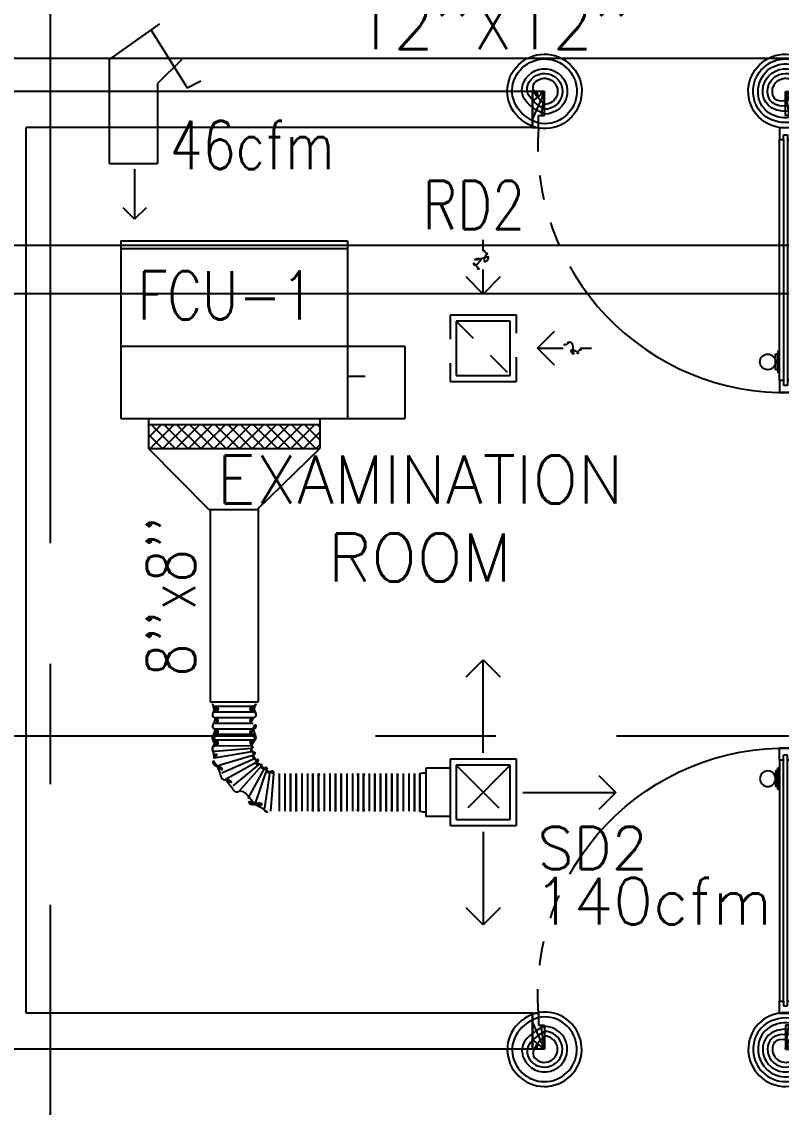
# Model space of a CAD drawing. Extents: x 417866230.2 to 417866327.8, y 43498045.5 to 43498135.4.
# Drawn here: x 417866252.478 to 417866255.629, y 43498068.761 to 43498073.266 of the extents above; entities that cross this region are included whole.
import ezdxf
from ezdxf.enums import TextEntityAlignment as Align

# ---------------------------------------------------------------- set-up
doc = ezdxf.new("R2010")
doc.units = 0
doc.header["$MEASUREMENT"] = 0
doc.linetypes.add('CENTERX2', pattern=[4, 2.5, -0.5, 0.5, -0.5])
doc.linetypes.add('HIDDEN', pattern=[0.375, 0.25, -0.125])
doc.layers.get('0').update_dxf_attribs({"linetype": 'CONTINUOUS'})
for name, color, linetype in [('AXES', 11, 'CENTERX2'), ('DOOR', 9, 'CONTINUOUS'), ('DUCT', 6, 'CONTINUOUS'), ('EXDUCT', 10, 'CONTINUOUS'), ('FCU', 6, 'CONTINUOUS'), ('HAT', 12, 'CONTINUOUS'), ('M-AC-FLEX', 3, 'CONTINUOUS'), ('M-EGU.', 2, 'CONTINUOUS'), ('RM-NAME', 9, 'CONTINUOUS'), ('SCD', 2, 'CONTINUOUS'), ('WALL', 4, 'CONTINUOUS')]:
    doc.layers.add(name, color=color, linetype=linetype)
doc.styles.add('ROMANS', font='ROMANS.shx', dxfattribs={"width": 0.6})

# ---------------------------------------------------------------- blocks, each defined once
blk = doc.blocks.new('A$C74DC60CF')
at = {"layer": 'DOOR', "color": 0, "linetype": 'ByBlock'}
for p, q in [((80.9, 1200), (80.9, 1250)), ((130.9, 1250), (80.9, 1250)), ((80.9, 1250), (130.9, 1250)), ((97.9, 1200), (97.9, 1220)), ((97.9, 1220), (113.9, 1220)), ((113.9, 1200), (113.9, 1220)), ((130.9, 1200), (130.9, 1250)), ((80.9, 1200), (97.9, 1200)), ((113.9, 1200), (130.9, 1200)), ((64.7, 1155), (64.7, 1090.2)), ((73.7, 1155), (64.7, 1155)), ((73.7, 1077.6), (73.7, 1167.6)), ((80.9, 1167.6), (73.7, 1167.6)), ((73.7, 1155), (73.7, 1090.2)), ((130.9, 1167.6), (138.1, 1167.6)), ((138.1, 1077.6), (138.1, 1167.6)), ((138.1, 1155), (138.1, 1090.2)), ((138.1, 1155), (147.1, 1155)), ((147.1, 1155), (147.1, 1090.2)), ((73.7, 1090.2), (64.7, 1090.2)), ((138.1, 1090.2), (147.1, 1090.2)), ((80.9, 1077.6), (73.7, 1077.6)), ((130.9, 1077.6), (138.1, 1077.6)), ((97.9, 200), (80.9, 200)), ((80.9, 200), (80.9, 150)), ((97.9, 180), (97.9, 200)), ((130.9, 200), (113.9, 200)), ((113.9, 200), (113.9, 180)), ((130.9, 150), (130.9, 200)), ((55.9, 150), (55.9, 0)), ((55.9, 150), (80.9, 150)), ((130.9, 150), (80.9, 150)), ((80.9, 150), (80.9, 100)), ((113.9, 180), (97.9, 180)), ((1130.9, 150), (1130.9, 100)), ((1155.9, 150), (1130.9, 150)), ((1155.9, 150), (1155.9, 0)), ((1155.9, 0), (1155.9, 150)), ((80.9, 100), (105.9, 100)), ((105.9, 100), (105.9, 0)), ((1130.9, 100), (1105.9, 100)), ((1105.9, 100), (1105.9, 0)), ((105.9, 0), (55.9, 0)), ((1105.9, 0), (1155.9, 0))]:
    blk.add_line(p, q, dxfattribs=at)
at = {"layer": 'DOOR', "linetype": 'ByBlock'}
for p, q in [((80.9, 200), (80.9, 1200)), ((97.9, 200), (97.9, 1200)), ((113.9, 200), (113.9, 1200)), ((130.9, 1200), (130.9, 200))]:
    blk.add_line(p, q, dxfattribs=at)
at = {"layer": 'DOOR', "color": 9, "linetype": 'ByBlock'}
for p, q in [((105.9, 0), (55.9, 113.7)), ((105.9, 0), (92.6, 100)), ((1105.9, 0), (1155.9, 113.7)), ((1105.9, 0), (1119.3, 100)), ((105.9, 0), (55.9, 40.1)), ((1105.9, 0), (1155.9, 40.1))]:
    blk.add_line(p, q, dxfattribs=at)
at = {"layer": 'DOOR', "color": 0, "linetype": 'ByBlock'}
for centre in [(32.4, 1122.6), (179.5, 1122.6)]:
    blk.add_circle(centre, 32.4, dxfattribs=at)
at = {"layer": 'DOOR', "linetype": 'HIDDEN', "ltscale": 0.5}
blk.add_arc((105.9, 222.7), 1027.6, 355.9414, 91.3941, dxfattribs=at)
at = {"layer": 'DOOR', "color": 9, "linetype": 'ByBlock'}
for centre, radius, start, end in [((105.9, 0), 154.4, 103.7142, 108.8947), ((1105.9, 0), 154.4, 71.1053, 76.2858), ((105.9, 0), 134.4, 100.72, 111.8402), ((105.9, 0), 114.4, 102.6226, 115.9162), ((105.9, 0), 94.4, 90, 121.9818), ((1105.9, 0), 94.4, 58.0182, 90), ((1105.9, 0), 134.4, 68.1598, 79.28), ((105.9, 0), 74.4, 90, 132.2236), ((105.9, 0), 54.4, 90, 156.7926), ((1105.9, 0), 74.4, 47.7764, 90), ((1105.9, 0), 54.4, 23.2074, 90), ((105.9, 0), 34.4, 90, 180), ((105.9, 0), 14.4, 90, 180), ((1105.9, 0), 34.4, 0, 90), ((1105.9, 0), 14.4, 0, 90)]:
    blk.add_arc(centre, radius, start, end, dxfattribs=at)
blk = doc.blocks.new('RM1')
at = {"layer": 'RM-NAME', "style": 'ROMANS'}
for tag, p in [('ROOMNAME1', (0, 323.8)), ('ROOMNAME2', (0, 0))]:
    blk.add_attdef(tag, text='', height=200, dxfattribs=at).set_placement(p, align=Align.MIDDLE)
blk = doc.blocks.new('*X118')
at = {"color": 0}
for p, q in [((23911.7, -1650.2), (23966, -1595.9)), ((23911.7, -1597.2), (23912.9, -1595.9)), ((23919, -1695.9), (24019, -1595.9)), ((24022.8, -1695.9), (23922.8, -1595.9)), ((23972, -1695.9), (24072, -1595.9)), ((24075.9, -1695.9), (23975.9, -1595.9)), ((24025.1, -1695.9), (24125.1, -1595.9)), ((24128.9, -1695.9), (24028.9, -1595.9)), ((24078.1, -1695.9), (24178.1, -1595.9)), ((24181.9, -1695.9), (24081.9, -1595.9)), ((24131.1, -1695.9), (24231.1, -1595.9)), ((24235, -1695.9), (24135, -1595.9)), ((24184.2, -1695.9), (24284.2, -1595.9)), ((24288, -1695.9), (24188, -1595.9)), ((24237.2, -1695.9), (24337.2, -1595.9)), ((24341, -1695.9), (24241, -1595.9)), ((24290.2, -1695.9), (24390.2, -1595.9)), ((24394.1, -1695.9), (24294.1, -1595.9)), ((24343.3, -1695.9), (24443.3, -1595.9)), ((24447.1, -1695.9), (24347.1, -1595.9)), ((24396.3, -1695.9), (24496.3, -1595.9)), ((24500.1, -1695.9), (24400.1, -1595.9)), ((24449.3, -1695.9), (24549.3, -1595.9)), ((24553.2, -1695.9), (24453.2, -1595.9)), ((24502.4, -1695.9), (24602.4, -1595.9)), ((24606.2, -1695.9), (24506.2, -1595.9)), ((24623.7, -1660.4), (24559.2, -1595.9)), ((24623.7, -1607.4), (24612.3, -1595.9)), ((23969.8, -1695.9), (23911.7, -1637.8)), ((24555.4, -1695.9), (24623.7, -1627.6)), ((23916.8, -1695.9), (23911.7, -1690.9)), ((24608.4, -1695.9), (24623.7, -1680.7))]:
    blk.add_line(p, q, dxfattribs=at)
blk = doc.blocks.new('WAP12')
at = {"color": 6}
for p, q in [((-558.8, 528.5), (381.2, 528.5)), ((-558.8, 528.5), (-558.8, -208.5)), ((381.2, 528.5), (381.2, -208.5)), ((-558.8, 91.5), (381.2, 91.5)), ((-558.8, -208.5), (381.2, -208.5))]:
    blk.add_line(p, q, dxfattribs=at)
at = {"color": 3}
for p, q in [((-558.8, 496.5), (381.2, 496.5)), ((381.2, 91.5), (619.2, 91.5)), ((619.2, 91.5), (619.2, -208.5)), ((381.2, -33.5), (454.5, -33.5)), ((-444.8, -208.5), (-444.8, -333.5)), ((267.2, -208.5), (267.2, -333.5)), ((381.2, -208.5), (619.2, -208.5)), ((-444.8, -233.5), (267.2, -233.5)), ((-444.8, -333.5), (267.2, -333.5))]:
    blk.add_line(p, q, dxfattribs=at)
at = {"color": 11}
blk.add_blockref('*X118', (-24356.5, 1362.4), dxfattribs=at)
blk = doc.blocks.new('9RCD')
at = {"color": 2}
blk.add_line((0, 407), (0, 450), dxfattribs=at)
at = {"layer": 'M-EGU.'}
for p, q in [((0, 225), (0, 331.9)), ((0, 225), (-70.7, 295.7)), ((70.7, 295.7), (0, 225)), ((112.5, 112.5), (-112.5, 112.5)), ((-112.5, 112.5), (-112.5, -112.5)), ((112.5, -112.5), (112.5, 112.5)), ((-295.7, 70.7), (-225, 0)), ((-225, 0), (-326.1, 0)), ((-225, 0), (-295.7, -70.7)), ((-112.5, -112.5), (112.5, -112.5))]:
    blk.add_line(p, q, dxfattribs=at)
at = {"layer": 'M-EGU.', "linetype": 'HIDDEN'}
for p, q in [((137.5, 137.5), (-137.5, 137.5)), ((-137.5, 137.5), (-137.5, -137.5)), ((137.5, -137.5), (137.5, 137.5)), ((-112.5, -112.5), (112.5, 112.5)), ((-137.5, -137.5), (137.5, -137.5))]:
    blk.add_line(p, q, dxfattribs=at)
at = {"layer": 'M-EGU.', "color": 2}
blk.add_line((-405.7, 0), (-450, 0), dxfattribs=at)
blk.add_lwpolyline([(0, 407, -0.187862), (18.4, 395.6, -0.202645), (23.4, 376.1, -0.616915), (-1.7, 368, 0.668708), (-25.3, 358.4, 0.194285), (-18.2, 340.4, 0.186051), (0, 331.9)], format="xyb", dxfattribs=at)
at = {"layer": 'M-EGU.'}
blk.add_lwpolyline([(-405.7, 0, -0.1324), (-394.5, 16.1, -0.15664), (-379.1, 22.4, -0.736612), (-366.5, -9, 0.774232), (-352.6, -39.4, 0.203349), (-331.5, -25.7, 0.193808), (-326.1, 0)], format="xyb", dxfattribs=at)

msp = doc.modelspace()

# ---------------------------------------------------------------- linework, layer by layer
at = {"layer": 'AXES'}
for p, q in [((417866252.5969, 43498063.1021), (417866252.5969, 43498121.9221)), ((417866230.9454, 43498070.3021), (417866300.0369, 43498070.3021))]:
    msp.add_line(p, q, dxfattribs=at)
at = {"layer": 'DUCT'}
for p, q in [((417866252.8416, 43498073.1098), (417866253.0515, 43498073.2568)), ((417866253.0147, 43498073.231), (417866253.1649, 43498072.9917)), ((417866249.1442, 43498073.1143), (417866263.1498, 43498073.1143)), ((417866252.8416, 43498072.6778), (417866252.8416, 43498073.1098)), ((417866253.1416, 43498073.1098), (417866253.0416, 43498073.0098)), ((417866253.0416, 43498073.0098), (417866253.0416, 43498072.6778)), ((417866253.1649, 43498072.9917), (417866253.2213, 43498073.0205)), ((417866253.1649, 43498072.9917), (417866253.1649, 43498072.9917)), ((417866252.8416, 43498072.6778), (417866253.0416, 43498072.6778))]:
    msp.add_line(p, q, dxfattribs=at)
at = {"layer": 'DUCT', "linetype": 'Continuous'}
for p, q in [((417866253.2549, 43498071.2418), (417866253.0034, 43498071.4951)), ((417866253.4549, 43498071.2418), (417866253.7154, 43498071.4951)), ((417866253.2549, 43498071.2418), (417866253.4549, 43498071.2418)), ((417866253.2594, 43498071.2418), (417866253.2594, 43498070.4438)), ((417866253.4594, 43498071.2461), (417866253.4594, 43498070.4438)), ((417866253.2594, 43498070.4438), (417866253.4594, 43498070.4438))]:
    msp.add_line(p, q, dxfattribs=at)
at = {"layer": 'EXDUCT', "linetype": 'Continuous'}
for p, q in [((417866242.7012, 43498072.3385), (417866266.0633, 43498072.3385)), ((417866242.7012, 43498072.1385), (417866266.0633, 43498072.1385))]:
    msp.add_line(p, q, dxfattribs=at)
at = {"layer": 'M-AC-FLEX', "color": 11}
for p, q in [((417866253.4379, 43498070.4249), (417866253.2808, 43498070.4249)), ((417866253.4379, 43498070.4249), (417866253.2808, 43498070.4249)), ((417866253.4379, 43498070.4249), (417866253.2808, 43498070.4249)), ((417866253.4379, 43498070.4249), (417866253.2808, 43498070.4249)), ((417866253.4379, 43498070.4014), (417866253.2808, 43498070.4014)), ((417866253.4379, 43498070.4014), (417866253.2808, 43498070.4014)), ((417866253.4379, 43498070.4014), (417866253.2808, 43498070.4014)), ((417866253.4379, 43498070.4014), (417866253.2808, 43498070.4014)), ((417866253.4379, 43498070.378), (417866253.2808, 43498070.378)), ((417866253.4379, 43498070.3545), (417866253.2808, 43498070.3545)), ((417866253.2806, 43498070.3314), (417866253.4377, 43498070.3314)), ((417866253.4377, 43498070.308), (417866253.2806, 43498070.308)), ((417866253.2806, 43498070.308), (417866253.4377, 43498070.308)), ((417866253.4377, 43498070.2845), (417866253.2806, 43498070.2845)), ((417866253.2806, 43498070.2611), (417866253.431, 43498070.2631)), ((417866253.4331, 43498070.25), (417866253.2806, 43498070.2376)), ((417866253.438, 43498070.2377), (417866253.2767, 43498070.2106)), ((417866253.4411, 43498070.2231), (417866253.2881, 43498070.1772)), ((417866253.4465, 43498070.2085), (417866253.3086, 43498070.1477)), ((417866253.4536, 43498070.1933), (417866253.324, 43498070.1212)), ((417866253.462, 43498070.1835), (417866253.354, 43498070.0954)), ((417866253.4732, 43498070.1777), (417866253.3782, 43498070.0719)), ((417866253.4849, 43498070.1695), (417866253.4156, 43498070.0432)), ((417866253.4942, 43498070.1615), (417866253.4458, 43498070.0189)), ((417866253.5071, 43498070.1544), (417866253.485, 43498070.0045)), ((417866253.5226, 43498070.1467), (417866253.5106, 43498069.9904)), ((417866253.5461, 43498070.1467), (417866253.5461, 43498069.9896)), ((417866253.5695, 43498070.1467), (417866253.5695, 43498069.9896)), ((417866253.593, 43498070.1467), (417866253.593, 43498069.9896)), ((417866253.593, 43498069.9894), (417866253.593, 43498070.1465)), ((417866253.616, 43498070.1467), (417866253.616, 43498069.9896)), ((417866253.616, 43498069.9894), (417866253.616, 43498070.1465)), ((417866253.6395, 43498070.1467), (417866253.6395, 43498069.9896)), ((417866253.6395, 43498070.1467), (417866253.6395, 43498069.9896)), ((417866253.663, 43498070.1467), (417866253.663, 43498069.9896)), ((417866253.663, 43498070.1467), (417866253.663, 43498069.9896)), ((417866253.6864, 43498070.1467), (417866253.6864, 43498069.9896)), ((417866253.6864, 43498070.1467), (417866253.6864, 43498069.9896)), ((417866253.6864, 43498069.9894), (417866253.6864, 43498070.1465)), ((417866253.6864, 43498069.9894), (417866253.6864, 43498070.1465)), ((417866253.7095, 43498070.1467), (417866253.7095, 43498069.9896)), ((417866253.7095, 43498070.1467), (417866253.7095, 43498069.9896)), ((417866253.7095, 43498069.9894), (417866253.7095, 43498070.1465)), ((417866253.7095, 43498069.9894), (417866253.7095, 43498070.1465)), ((417866253.7329, 43498070.1467), (417866253.7329, 43498069.9896)), ((417866253.7329, 43498070.1467), (417866253.7329, 43498069.9896)), ((417866253.7564, 43498070.1467), (417866253.7564, 43498069.9896)), ((417866253.7564, 43498070.1467), (417866253.7564, 43498069.9896)), ((417866253.7799, 43498070.1467), (417866253.7799, 43498069.9896)), ((417866253.7799, 43498070.1467), (417866253.7799, 43498069.9896)), ((417866253.7799, 43498069.9894), (417866253.7799, 43498070.1465)), ((417866253.7799, 43498069.9894), (417866253.7799, 43498070.1465)), ((417866253.8029, 43498070.1467), (417866253.8029, 43498069.9896)), ((417866253.8029, 43498070.1467), (417866253.8029, 43498069.9896)), ((417866253.8029, 43498069.9894), (417866253.8029, 43498070.1465)), ((417866253.8029, 43498069.9894), (417866253.8029, 43498070.1465)), ((417866253.8264, 43498070.1467), (417866253.8264, 43498069.9896)), ((417866253.8264, 43498070.1467), (417866253.8264, 43498069.9896)), ((417866253.8498, 43498070.1467), (417866253.8498, 43498069.9896)), ((417866253.8498, 43498070.1467), (417866253.8498, 43498069.9896)), ((417866253.8733, 43498070.1467), (417866253.8733, 43498069.9896)), ((417866253.8733, 43498070.1467), (417866253.8733, 43498069.9896)), ((417866253.8733, 43498069.9894), (417866253.8733, 43498070.1465)), ((417866253.8733, 43498069.9894), (417866253.8733, 43498070.1465)), ((417866253.8964, 43498070.1467), (417866253.8964, 43498069.9896)), ((417866253.8964, 43498070.1467), (417866253.8964, 43498069.9896)), ((417866253.8964, 43498069.9894), (417866253.8964, 43498070.1465)), ((417866253.8964, 43498069.9894), (417866253.8964, 43498070.1465)), ((417866253.9198, 43498070.1467), (417866253.9198, 43498069.9896)), ((417866253.9198, 43498070.1467), (417866253.9198, 43498069.9896)), ((417866253.9433, 43498070.1467), (417866253.9433, 43498069.9896)), ((417866253.9433, 43498070.1467), (417866253.9433, 43498069.9896)), ((417866253.9433, 43498070.1467), (417866253.9433, 43498069.9896)), ((417866253.9433, 43498069.9894), (417866253.9433, 43498070.1465)), ((417866253.9667, 43498070.1467), (417866253.9667, 43498069.9896)), ((417866253.9667, 43498070.1467), (417866253.9667, 43498069.9896)), ((417866253.9667, 43498070.1467), (417866253.9667, 43498069.9896)), ((417866253.9668, 43498069.9894), (417866253.9668, 43498070.1465)), ((417866253.9898, 43498070.1467), (417866253.9898, 43498069.9896)), ((417866253.9898, 43498069.9894), (417866253.9898, 43498070.1465)), ((417866254.0137, 43498070.1467), (417866254.0137, 43498069.9896)), ((417866254.0137, 43498070.1467), (417866254.0137, 43498069.9896)), ((417866254.0137, 43498069.9894), (417866254.0137, 43498070.1465)), ((417866254.0137, 43498069.9894), (417866254.0137, 43498070.1465)), ((417866254.0367, 43498070.1467), (417866254.0367, 43498069.9896)), ((417866254.0367, 43498070.1467), (417866254.0367, 43498069.9896)), ((417866254.0367, 43498069.9894), (417866254.0367, 43498070.1465)), ((417866254.0367, 43498069.9894), (417866254.0367, 43498070.1465)), ((417866254.0602, 43498070.1467), (417866254.0602, 43498069.9896)), ((417866254.0602, 43498070.1467), (417866254.0602, 43498069.9896)), ((417866254.0837, 43498070.1467), (417866254.0837, 43498069.9896)), ((417866254.0837, 43498070.1467), (417866254.0837, 43498069.9896)), ((417866254.1071, 43498070.1467), (417866254.1071, 43498069.9896)), ((417866254.1071, 43498070.1467), (417866254.1071, 43498069.9896)), ((417866254.1071, 43498069.9894), (417866254.1071, 43498070.1465)), ((417866254.1071, 43498069.9894), (417866254.1071, 43498070.1465)), ((417866254.1302, 43498070.1467), (417866254.1302, 43498069.9896)), ((417866254.1302, 43498070.1467), (417866254.1302, 43498069.9896)), ((417866254.1302, 43498069.9894), (417866254.1302, 43498070.1465)), ((417866254.1302, 43498069.9894), (417866254.1302, 43498070.1465))]:
    msp.add_line(p, q, dxfattribs=at)
at = {"layer": 'M-AC-FLEX'}
for points in [[(417866253.2808, 43498070.4014, 1), (417866253.2808, 43498070.4249, -0.623356), (417866253.2716, 43498070.4438, -0.623356)], [(417866253.2808, 43498070.4249, -1), (417866253.2808, 43498070.4014, 1), (417866253.2808, 43498070.378, -1), (417866253.2808, 43498070.3545, 1.018005), (417866253.2808, 43498070.3314)], [(417866253.2808, 43498070.4249, -1), (417866253.2808, 43498070.4014, 0.67797), (417866253.2728, 43498070.3812, 0.67797)], [(417866253.2808, 43498070.4014, 1), (417866253.2808, 43498070.4249, -0.204245), (417866253.2724, 43498070.4285, -0.204245)], [(417866253.2724, 43498070.4285, 0.204245), (417866253.2808, 43498070.4249)], [(417866253.2808, 43498070.4014, 1), (417866253.2808, 43498070.4249, -0.204245), (417866253.2724, 43498070.4285, -0.204245)], [(417866253.2724, 43498070.4285, 0.204245), (417866253.2808, 43498070.4249)], [(417866253.2808, 43498070.4249, -1), (417866253.2808, 43498070.4014, 0.204245), (417866253.2724, 43498070.3978, 0.204245)], [(417866253.2808, 43498070.4249, -1), (417866253.2808, 43498070.4014, 0.204245), (417866253.2724, 43498070.3978, 0.204245)], [(417866253.4379, 43498070.4014, -1), (417866253.4379, 43498070.4249, 0.623355), (417866253.4471, 43498070.4438, 0.623355)], [(417866253.4379, 43498070.4014, -1), (417866253.4379, 43498070.4249, 0.204245), (417866253.4463, 43498070.4285, 0.204245)], [(417866253.4379, 43498070.4014, -1), (417866253.4379, 43498070.4249, 0.204245), (417866253.4463, 43498070.4285, 0.204245)], [(417866253.4379, 43498070.4249, 1), (417866253.4379, 43498070.4014, -1), (417866253.4379, 43498070.378, 1), (417866253.4379, 43498070.3545, -0.008922), (417866253.4383, 43498070.3545, -0.008922)], [(417866253.4379, 43498070.4249, 1), (417866253.4379, 43498070.4014, -0.204245), (417866253.4463, 43498070.3978, -0.204245)], [(417866253.4379, 43498070.4249, 1), (417866253.4379, 43498070.4014, -0.204245), (417866253.4463, 43498070.3978, -0.204245)], [(417866253.4379, 43498070.4249, 1), (417866253.4379, 43498070.4014, -0.67797), (417866253.4459, 43498070.3812, -0.67797)], [(417866253.4463, 43498070.4285, -0.204245), (417866253.4379, 43498070.4249)], [(417866253.4463, 43498070.4285, -0.204245), (417866253.4379, 43498070.4249)], [(417866253.2724, 43498070.3978, -0.204245), (417866253.2808, 43498070.4014)], [(417866253.2724, 43498070.3978, -0.204245), (417866253.2808, 43498070.4014)], [(417866253.4463, 43498070.3978, 0.204245), (417866253.4379, 43498070.4014)], [(417866253.4463, 43498070.3978, 0.204245), (417866253.4379, 43498070.4014)], [(417866253.4377, 43498070.3314, 0.999838), (417866253.4381, 43498070.3545)], [(417866253.2806, 43498070.3314, -1), (417866253.2806, 43498070.308, 1), (417866253.2806, 43498070.2845)], [(417866253.2806, 43498070.2611, 1), (417866253.2806, 43498070.2845, -1), (417866253.2806, 43498070.308)], [(417866253.2806, 43498070.308, 1), (417866253.2806, 43498070.2845)], [(417866253.2806, 43498070.2845, -1), (417866253.2806, 43498070.308)], [(417866253.2806, 43498070.308, 1), (417866253.2806, 43498070.3314)], [(417866253.4377, 43498070.3314, 1), (417866253.4377, 43498070.308, -1), (417866253.4377, 43498070.2845)], [(417866253.431, 43498070.2631, -0.736653), (417866253.4377, 43498070.2845, 1), (417866253.4377, 43498070.308)], [(417866253.4377, 43498070.308, -1), (417866253.4377, 43498070.2845)], [(417866253.4381, 43498070.3314, -0.004461), (417866253.4379, 43498070.3314)], [(417866253.2806, 43498070.2845, -1), (417866253.2806, 43498070.2611, 1), (417866253.2806, 43498070.2376)], [(417866253.277, 43498070.2107, 0.575939), (417866253.2806, 43498070.2376, -1), (417866253.2806, 43498070.2611)], [(417866253.2806, 43498070.2845, -0.606794), (417866253.2902, 43498070.2661, -0.606794)], [(417866253.4377, 43498070.2845, 0.606794), (417866253.428, 43498070.2661, 0.606794)], [(417866253.4427, 43498070.224, 0.78893), (417866253.4373, 43498070.2377, -1.030272), (417866253.4331, 43498070.25)], [(417866253.4331, 43498070.25, 0.635837), (417866253.431, 43498070.2631, 0.724161)], [(417866253.2881, 43498070.1772, -0.665042), (417866253.2767, 43498070.2106)], [(417866253.4536, 43498070.1933, 0.850272), (417866253.4496, 43498070.209, -1.072461), (417866253.4427, 43498070.224)], [(417866253.2881, 43498070.1772, -0.652763), (417866253.3086, 43498070.1477, 0.764077), (417866253.324, 43498070.1212, -0.428567), (417866253.354, 43498070.0954, 0.696093), (417866253.3782, 43498070.0719)], [(417866253.4739, 43498070.179, 0.698197), (417866253.462, 43498070.1835, -1.180405), (417866253.4536, 43498070.1933)], [(417866253.4942, 43498070.1615, 1.125229), (417866253.4849, 43498070.1695, -1.12511), (417866253.4739, 43498070.179, -0.893954)], [(417866253.5226, 43498070.1464, 0.879519), (417866253.5071, 43498070.1544, -1.034976), (417866253.4942, 43498070.1615)], [(417866253.5461, 43498070.1467, -1), (417866253.5695, 43498070.1467)], [(417866253.593, 43498070.1467, -1), (417866253.5695, 43498070.1467, 1), (417866253.5461, 43498070.1467)], [(417866253.593, 43498070.1462, 0.00451), (417866253.593, 43498070.1465, -1.018005), (417866253.616, 43498070.1465)], [(417866253.616, 43498070.1467, 1), (417866253.6395, 43498070.1467, -1), (417866253.663, 43498070.1467)], [(417866253.663, 43498070.1467, 1), (417866253.6395, 43498070.1467)], [(417866253.6395, 43498070.1467, -1), (417866253.663, 43498070.1467)], [(417866253.6864, 43498070.1467, -1), (417866253.663, 43498070.1467, 1), (417866253.6395, 43498070.1467)], [(417866253.7095, 43498070.1462, -0.00451), (417866253.7095, 43498070.1465, 1.018005), (417866253.6864, 43498070.1465)], [(417866253.6864, 43498070.1462, 0.00451), (417866253.6864, 43498070.1465, -1.018005), (417866253.7095, 43498070.1465)], [(417866253.7095, 43498070.1467, 1), (417866253.7329, 43498070.1467, -1), (417866253.7564, 43498070.1467)], [(417866253.7329, 43498070.1467, -1), (417866253.7564, 43498070.1467)], [(417866253.7799, 43498070.1467, -1), (417866253.7564, 43498070.1467, 1), (417866253.7329, 43498070.1467)], [(417866253.7564, 43498070.1467, 1), (417866253.7329, 43498070.1467)], [(417866253.8029, 43498070.1462, -0.00451), (417866253.8029, 43498070.1465, 1.018005), (417866253.7799, 43498070.1465)], [(417866253.7799, 43498070.1462, 0.00451), (417866253.7799, 43498070.1465, -1.018005), (417866253.8029, 43498070.1465)], [(417866253.8029, 43498070.1467, 1), (417866253.8264, 43498070.1467, -1), (417866253.8498, 43498070.1467)], [(417866253.8498, 43498070.1467, 1), (417866253.8264, 43498070.1467)], [(417866253.8264, 43498070.1467, -1), (417866253.8498, 43498070.1467)], [(417866253.8733, 43498070.1467, -1), (417866253.8498, 43498070.1467, 1), (417866253.8264, 43498070.1467)], [(417866253.8733, 43498070.1462, 0.00451), (417866253.8733, 43498070.1465, -1.018005), (417866253.8964, 43498070.1465)], [(417866253.8964, 43498070.1462, -0.00451), (417866253.8964, 43498070.1465, 1.018005), (417866253.8733, 43498070.1465)], [(417866253.8964, 43498070.1467, 1), (417866253.9198, 43498070.1467, -1), (417866253.9433, 43498070.1467)], [(417866253.9198, 43498070.1467, -1), (417866253.9433, 43498070.1467)], [(417866253.9667, 43498070.1467, -1), (417866253.9433, 43498070.1467, 1), (417866253.9198, 43498070.1467)], [(417866253.9433, 43498070.1467, 1), (417866253.9198, 43498070.1467)], [(417866253.9202, 43498070.1462, 0.00451), (417866253.9202, 43498070.1465, -1.018005), (417866253.9433, 43498070.1465)], [(417866253.9433, 43498070.1467, 1), (417866253.9667, 43498070.1467, -1), (417866253.9902, 43498070.1467)], [(417866253.9902, 43498070.1467, 1), (417866253.9667, 43498070.1467)], [(417866253.9667, 43498070.1467, -1), (417866253.9902, 43498070.1467)], [(417866254.0137, 43498070.1467, -1), (417866253.9902, 43498070.1467, 1), (417866253.9667, 43498070.1467)], [(417866253.9898, 43498070.1462, -0.00451), (417866253.9898, 43498070.1465, 1.018005), (417866253.9668, 43498070.1465)], [(417866254.0367, 43498070.1462, -0.00451), (417866254.0367, 43498070.1465, 1.018005), (417866254.0137, 43498070.1465)], [(417866254.0137, 43498070.1462, 0.00451), (417866254.0137, 43498070.1465, -1.018005), (417866254.0367, 43498070.1465)], [(417866254.0367, 43498070.1467, 1), (417866254.0602, 43498070.1467, -1), (417866254.0837, 43498070.1467)], [(417866254.0602, 43498070.1467, -1), (417866254.0837, 43498070.1467)], [(417866254.1071, 43498070.1467, -1), (417866254.0837, 43498070.1467, 1), (417866254.0602, 43498070.1467)], [(417866254.0837, 43498070.1467, 1), (417866254.0602, 43498070.1467)], [(417866254.1071, 43498070.1462, 0.00451), (417866254.1071, 43498070.1465, -1.018005), (417866254.1302, 43498070.1465)], [(417866254.1302, 43498070.1462, -0.00451), (417866254.1302, 43498070.1465, 1.018005), (417866254.1071, 43498070.1465)], [(417866253.5461, 43498070.1467, -0.987495), (417866253.5226, 43498070.1464, -0.606794)], [(417866253.5695, 43498070.1467, 1), (417866253.593, 43498070.1467)], [(417866253.6395, 43498070.1467, -1), (417866253.616, 43498070.1467)], [(417866253.663, 43498070.1467, 1), (417866253.6864, 43498070.1467)], [(417866253.6864, 43498070.1467, -0.412332), (417866253.6748, 43498070.1349, -0.412332)], [(417866253.7095, 43498070.1467, 0.412332), (417866253.7211, 43498070.1349, 0.412332)], [(417866253.7329, 43498070.1467, -1), (417866253.7095, 43498070.1467)], [(417866253.7564, 43498070.1467, 1), (417866253.7799, 43498070.1467)], [(417866253.8264, 43498070.1467, -1), (417866253.8029, 43498070.1467)], [(417866253.8498, 43498070.1467, 1), (417866253.8733, 43498070.1467)], [(417866253.8733, 43498070.1467, -0.412332), (417866253.8617, 43498070.1349, -0.412332)], [(417866253.9198, 43498070.1467, -1), (417866253.8964, 43498070.1467)], [(417866253.8964, 43498070.1467, 0.412332), (417866253.908, 43498070.1349, 0.412332)], [(417866253.9433, 43498070.1467, 1), (417866253.9667, 43498070.1467)], [(417866253.9667, 43498070.1467, -1), (417866253.9433, 43498070.1467)], [(417866253.9902, 43498070.1467, 1), (417866254.0137, 43498070.1467)], [(417866254.0137, 43498070.1467, -0.412332), (417866254.002, 43498070.1349, -0.412332)], [(417866254.0367, 43498070.1467, 0.412332), (417866254.0484, 43498070.1349, 0.412332)], [(417866254.0602, 43498070.1467, -1), (417866254.0367, 43498070.1467)], [(417866254.0837, 43498070.1467, 1), (417866254.1071, 43498070.1467)], [(417866254.1302, 43498070.1467, 1), (417866254.1536, 43498070.1467, -0.12762), (417866254.1551, 43498070.1524, -0.12762)], [(417866254.1536, 43498070.1467, -1), (417866254.1302, 43498070.1467)], [(417866253.4458, 43498070.0189, -0.604437), (417866253.4156, 43498070.0432, 0.497993), (417866253.3782, 43498070.0719)], [(417866253.4457, 43498070.0186, -0.562442), (417866253.485, 43498070.0045, 0.803591), (417866253.5106, 43498069.9904)], [(417866253.5106, 43498069.9904, -0.661578), (417866253.5461, 43498069.9896, 1), (417866253.5695, 43498069.9896)], [(417866253.593, 43498069.9896, 1), (417866253.5695, 43498069.9896, -1), (417866253.5461, 43498069.9896)], [(417866253.593, 43498069.9896, 0.999838), (417866253.616, 43498069.9892)], [(417866253.616, 43498069.9896, -0.999838), (417866253.593, 43498069.9892)], [(417866253.593, 43498069.9892, -0.004461), (417866253.593, 43498069.9894)], [(417866253.593, 43498069.9894, 0.008922), (417866253.593, 43498069.989)], [(417866253.616, 43498069.9896, -1), (417866253.6395, 43498069.9896, 1), (417866253.663, 43498069.9896)], [(417866253.616, 43498069.9897, 0.00451), (417866253.616, 43498069.9894, -0.008922), (417866253.616, 43498069.989)], [(417866253.616, 43498069.9892, 0.004461), (417866253.616, 43498069.9894)], [(417866253.6864, 43498069.9896, 1), (417866253.663, 43498069.9896, -1), (417866253.6395, 43498069.9896)], [(417866253.6864, 43498069.9896, 0.412332), (417866253.6748, 43498070.0014, 0.412332)], [(417866253.6864, 43498069.9897, -0.00451), (417866253.6864, 43498069.9894, 0.008922), (417866253.6864, 43498069.989)], [(417866253.7095, 43498069.9896, -0.999838), (417866253.6864, 43498069.9892)], [(417866253.6864, 43498069.9896, 0.999838), (417866253.7095, 43498069.9892)], [(417866253.6864, 43498069.9896, 0.999838), (417866253.7095, 43498069.9892)], [(417866253.7095, 43498069.9896, -0.999838), (417866253.6864, 43498069.9892)], [(417866253.6864, 43498069.9892, -0.004461), (417866253.6864, 43498069.9894)], [(417866253.6864, 43498069.9892, -0.004461), (417866253.6864, 43498069.9894)], [(417866253.6864, 43498069.9894, 0.008922), (417866253.6864, 43498069.989)], [(417866253.7095, 43498069.9896, -0.412332), (417866253.7211, 43498070.0014, -0.412332)], [(417866253.7095, 43498069.9896, -1), (417866253.7329, 43498069.9896, 1), (417866253.7564, 43498069.9896)], [(417866253.7095, 43498069.9897, 0.00451), (417866253.7095, 43498069.9894, -0.008922), (417866253.7095, 43498069.989)], [(417866253.7095, 43498069.9892, 0.004461), (417866253.7095, 43498069.9894)], [(417866253.7095, 43498069.9894, -0.008922), (417866253.7095, 43498069.989)], [(417866253.7095, 43498069.9892, 0.004461), (417866253.7095, 43498069.9894)], [(417866253.7799, 43498069.9896, 1), (417866253.7564, 43498069.9896, -1), (417866253.7329, 43498069.9896)], [(417866253.7799, 43498069.9897, -0.00451), (417866253.7799, 43498069.9894, 0.008922), (417866253.7799, 43498069.989)], [(417866253.8029, 43498069.9896, -0.999838), (417866253.7799, 43498069.9892)], [(417866253.7799, 43498069.9896, 0.999838), (417866253.8029, 43498069.9892)], [(417866253.7799, 43498069.9896, 0.999838), (417866253.8029, 43498069.9892)], [(417866253.8029, 43498069.9896, -0.999838), (417866253.7799, 43498069.9892)], [(417866253.7799, 43498069.9892, -0.004461), (417866253.7799, 43498069.9894)], [(417866253.7799, 43498069.9892, -0.004461), (417866253.7799, 43498069.9894)], [(417866253.7799, 43498069.9894, 0.008922), (417866253.7799, 43498069.989)], [(417866253.8029, 43498069.9896, -1), (417866253.8264, 43498069.9896, 1), (417866253.8498, 43498069.9896)], [(417866253.8029, 43498069.9897, 0.00451), (417866253.8029, 43498069.9894, -0.008922), (417866253.8029, 43498069.989)], [(417866253.8029, 43498069.9892, 0.004461), (417866253.8029, 43498069.9894)], [(417866253.8029, 43498069.9894, -0.008922), (417866253.8029, 43498069.989)], [(417866253.8029, 43498069.9892, 0.004461), (417866253.8029, 43498069.9894)], [(417866253.8733, 43498069.9896, 1), (417866253.8498, 43498069.9896, -1), (417866253.8264, 43498069.9896)], [(417866253.8733, 43498069.9896, 0.412332), (417866253.8617, 43498070.0014, 0.412332)], [(417866253.8733, 43498069.9897, -0.00451), (417866253.8733, 43498069.9894, 0.008922), (417866253.8733, 43498069.989)], [(417866253.8733, 43498069.9896, 0.999838), (417866253.8964, 43498069.9892)], [(417866253.8964, 43498069.9896, -0.999838), (417866253.8733, 43498069.9892)], [(417866253.8964, 43498069.9896, -0.999838), (417866253.8733, 43498069.9892)], [(417866253.8733, 43498069.9896, 0.999838), (417866253.8964, 43498069.9892)], [(417866253.8733, 43498069.9892, -0.004461), (417866253.8733, 43498069.9894)], [(417866253.8733, 43498069.9894, 0.008922), (417866253.8733, 43498069.989)], [(417866253.8733, 43498069.9892, -0.004461), (417866253.8733, 43498069.9894)], [(417866253.8964, 43498069.9896, -1), (417866253.9198, 43498069.9896, 1), (417866253.9433, 43498069.9896)], [(417866253.8964, 43498069.9896, -0.412332), (417866253.908, 43498070.0014, -0.412332)], [(417866253.8964, 43498069.9897, 0.00451), (417866253.8964, 43498069.9894, -0.008922), (417866253.8964, 43498069.989)], [(417866253.8964, 43498069.9892, 0.004461), (417866253.8964, 43498069.9894)], [(417866253.8964, 43498069.9892, 0.004461), (417866253.8964, 43498069.9894)], [(417866253.8964, 43498069.9894, -0.008922), (417866253.8964, 43498069.989)], [(417866253.9667, 43498069.9896, 1), (417866253.9433, 43498069.9896, -1), (417866253.9198, 43498069.9896)], [(417866253.9202, 43498069.9896, 0.999838), (417866253.9433, 43498069.9892)], [(417866253.9433, 43498069.9896, -0.999838), (417866253.9202, 43498069.9892)], [(417866253.9202, 43498069.9892, -0.004461), (417866253.9202, 43498069.9894)], [(417866253.9202, 43498069.9894, 0.008922), (417866253.9202, 43498069.989)], [(417866253.9433, 43498069.9896, -1), (417866253.9667, 43498069.9896, 1), (417866253.9902, 43498069.9896)], [(417866253.9433, 43498069.9897, 0.00451), (417866253.9433, 43498069.9894, -0.008922), (417866253.9433, 43498069.989)], [(417866253.9433, 43498069.9892, 0.004461), (417866253.9433, 43498069.9894)], [(417866254.0137, 43498069.9896, 1), (417866253.9902, 43498069.9896, -1), (417866253.9667, 43498069.9896)], [(417866253.9667, 43498069.9897, -0.00451), (417866253.9668, 43498069.9894, 0.008922), (417866253.9668, 43498069.989)], [(417866253.9898, 43498069.9896, -0.999838), (417866253.9667, 43498069.9892)], [(417866253.9667, 43498069.9896, 0.999838), (417866253.9898, 43498069.9892)], [(417866253.9667, 43498069.9892, -0.004461), (417866253.9668, 43498069.9894)], [(417866253.9898, 43498069.9892, 0.004461), (417866253.9898, 43498069.9894)], [(417866253.9898, 43498069.9894, -0.008922), (417866253.9898, 43498069.989)], [(417866254.0137, 43498069.9896, 0.412332), (417866254.002, 43498070.0014, 0.412332)], [(417866254.0137, 43498069.9897, -0.00451), (417866254.0137, 43498069.9894, 0.008922), (417866254.0137, 43498069.989)], [(417866254.0367, 43498069.9896, -0.999838), (417866254.0137, 43498069.9892)], [(417866254.0137, 43498069.9896, 0.999838), (417866254.0367, 43498069.9892)], [(417866254.0137, 43498069.9896, 0.999838), (417866254.0367, 43498069.9892)], [(417866254.0367, 43498069.9896, -0.999838), (417866254.0137, 43498069.9892)], [(417866254.0137, 43498069.9892, -0.004461), (417866254.0137, 43498069.9894)], [(417866254.0137, 43498069.9892, -0.004461), (417866254.0137, 43498069.9894)], [(417866254.0137, 43498069.9894, 0.008922), (417866254.0137, 43498069.989)], [(417866254.0367, 43498069.9896, -0.412332), (417866254.0484, 43498070.0014, -0.412332)], [(417866254.0367, 43498069.9896, -1), (417866254.0602, 43498069.9896, 1), (417866254.0837, 43498069.9896)], [(417866254.0367, 43498069.9897, 0.00451), (417866254.0367, 43498069.9894, -0.008922), (417866254.0367, 43498069.989)], [(417866254.0367, 43498069.9892, 0.004461), (417866254.0367, 43498069.9894)], [(417866254.0367, 43498069.9894, -0.008922), (417866254.0367, 43498069.989)], [(417866254.0367, 43498069.9892, 0.004461), (417866254.0367, 43498069.9894)], [(417866254.1071, 43498069.9896, 1), (417866254.0837, 43498069.9896, -1), (417866254.0602, 43498069.9896)], [(417866254.1071, 43498069.9897, -0.00451), (417866254.1071, 43498069.9894, 0.008922), (417866254.1071, 43498069.989)], [(417866254.1071, 43498069.9896, 0.999838), (417866254.1302, 43498069.9892)], [(417866254.1302, 43498069.9896, -0.999838), (417866254.1071, 43498069.9892)], [(417866254.1302, 43498069.9896, -0.999838), (417866254.1071, 43498069.9892)], [(417866254.1071, 43498069.9896, 0.999838), (417866254.1302, 43498069.9892)], [(417866254.1071, 43498069.9892, -0.004461), (417866254.1071, 43498069.9894)], [(417866254.1071, 43498069.9894, 0.008922), (417866254.1071, 43498069.989)], [(417866254.1071, 43498069.9892, -0.004461), (417866254.1071, 43498069.9894)], [(417866254.1302, 43498069.9896, -1), (417866254.1536, 43498069.9896, 0.12762), (417866254.1551, 43498069.9839, 0.12762)], [(417866254.1302, 43498069.9897, 0.00451), (417866254.1302, 43498069.9894, -0.008922), (417866254.1302, 43498069.989)], [(417866254.1302, 43498069.9892, 0.004461), (417866254.1302, 43498069.9894)], [(417866254.1302, 43498069.9892, 0.004461), (417866254.1302, 43498069.9894)], [(417866254.1302, 43498069.9894, -0.008922), (417866254.1302, 43498069.989)]]:
    msp.add_lwpolyline(points, format="xyb", dxfattribs=at)
at = {"layer": 'M-EGU.'}
for p, q in [((417866252.9465, 43498072.6542), (417866252.9465, 43498072.4468)), ((417866252.9465, 43498072.4468), (417866252.8994, 43498072.4939)), ((417866252.9937, 43498072.4939), (417866252.9465, 43498072.4468)), ((417866254.3219, 43498070.5472), (417866254.3926, 43498070.6179)), ((417866254.3926, 43498070.6179), (417866254.4633, 43498070.5472)), ((417866254.3926, 43498070.2318), (417866254.3926, 43498070.6179)), ((417866254.5301, 43498070.2054), (417866254.2551, 43498070.2054)), ((417866254.2551, 43498070.2054), (417866254.2551, 43498069.9304)), ((417866254.5301, 43498069.9304), (417866254.5301, 43498070.2054)), ((417866254.2551, 43498070.1679), (417866254.1551, 43498070.1679)), ((417866254.1551, 43498070.1679), (417866254.1551, 43498069.9679)), ((417866254.8719, 43498070.1387), (417866254.9426, 43498070.0679)), ((417866254.5564, 43498070.0679), (417866254.9426, 43498070.0679)), ((417866254.9426, 43498070.0679), (417866254.8719, 43498069.9972)), ((417866254.2551, 43498069.9679), (417866254.1551, 43498069.9679)), ((417866254.2551, 43498069.9304), (417866254.5301, 43498069.9304)), ((417866254.3926, 43498069.9041), (417866254.3926, 43498069.5179)), ((417866254.3926, 43498069.5179), (417866254.3219, 43498069.5887)), ((417866254.4633, 43498069.5887), (417866254.3926, 43498069.5179))]:
    msp.add_line(p, q, dxfattribs=at)
at = {"layer": 'M-EGU.', "linetype": 'HIDDEN'}
for p, q in [((417866254.5051, 43498070.1804), (417866254.2801, 43498070.1804)), ((417866254.2801, 43498070.1804), (417866254.2801, 43498069.9554)), ((417866254.5051, 43498070.1804), (417866254.2801, 43498069.9554)), ((417866254.2801, 43498070.1804), (417866254.5051, 43498069.9554)), ((417866254.5051, 43498069.9554), (417866254.5051, 43498070.1804)), ((417866254.2801, 43498069.9554), (417866254.5051, 43498069.9554))]:
    msp.add_line(p, q, dxfattribs=at)
at = {"layer": 'WALL'}
for p, q in [((417866254.5968, 43498072.977), (417866252.3469, 43498072.977)), ((417866254.5968, 43498072.8271), (417866254.5968, 43498072.977)), ((417866252.4969, 43498069.1521), (417866252.4969, 43498072.8271)), ((417866254.5968, 43498072.8271), (417866252.4969, 43498072.8271)), ((417866254.5969, 43498069.1521), (417866252.4969, 43498069.1521)), ((417866254.5969, 43498069.1521), (417866254.5969, 43498069.0021)), ((417866254.5969, 43498069.0021), (417866252.0969, 43498069.0021))]:
    msp.add_line(p, q, dxfattribs=at)

# ---------------------------------------------------------------- block references
at = {"layer": 'DOOR', "xscale": 0.001000000047497451, "yscale": 0.0009999999892897904, "zscale": 0.001, "rotation": 180}
msp.add_blockref('A$C74DC60CF', (417866255.7528, 43498072.977), dxfattribs=at)
at = {"layer": 'DOOR', "xscale": -0.001000000047497451, "yscale": 0.0009999999892897904, "zscale": 0.001}
msp.add_blockref('A$C74DC60CF', (417866255.7528, 43498069.0021), dxfattribs=at)
at = {"layer": 'FCU', "linetype": 'Continuous', "xscale": 0.001, "yscale": 0.001, "zscale": 0.001}
msp.add_blockref('WAP12', (417866253.4482, 43498071.8286), dxfattribs=at)
at = {"layer": 'HAT'}
ref = msp.add_blockref('RM1', (417866254.13, 43498071.0427), dxfattribs=dict(at, xscale=0.001000000047497451, yscale=0.0009999999892897904, zscale=0.001))
ref.add_attrib('ROOMNAME2', 'ROOM', dxfattribs={"layer": 'RM-NAME', "height": 0.2, "style": 'ROMANS'}).set_placement((417866254.13, 43498071.0427), align=Align.MIDDLE)
ref.add_attrib('ROOMNAME1', 'EXAMINATION', dxfattribs={"layer": 'RM-NAME', "height": 0.2, "style": 'ROMANS'}).set_placement((417866254.13, 43498071.3665), align=Align.MIDDLE)
at = {"layer": 'M-EGU.', "xscale": 0.001, "yscale": 0.001, "zscale": 0.001, "rotation": 270}
msp.add_blockref('9RCD', (417866254.3926, 43498071.9111), dxfattribs=at)

# ---------------------------------------------------------------- texts
at = {"layer": 'SCD', "style": 'ROMANS'}
for s, height, p in [("12''X12''", 0.1925, (417866253.8558, 43498073.1526)), ('SD2', 0.175, (417866254.6179, 43498069.7497)), ('140cfm', 0.1925, (417866254.6022, 43498069.5203))]:
    msp.add_text(s, height=height, dxfattribs=at).set_placement(p)
at = {"layer": 'SCD', "style": 'ROMANS', "width": 0.8}
for s, p in [('46cfm', (417866253.0914, 43498072.6541)), ('RD2', (417866254.141, 43498072.4058)), ('FCU-1', (417866252.9587, 43498072.0303))]:
    msp.add_text(s, height=0.2, dxfattribs=at).set_placement(p)
msp.add_text("8''x8''", height=0.2, rotation=90, dxfattribs=at).set_placement((417866253.1969, 43498070.5485))

doc.saveas('drawing.dxf')
